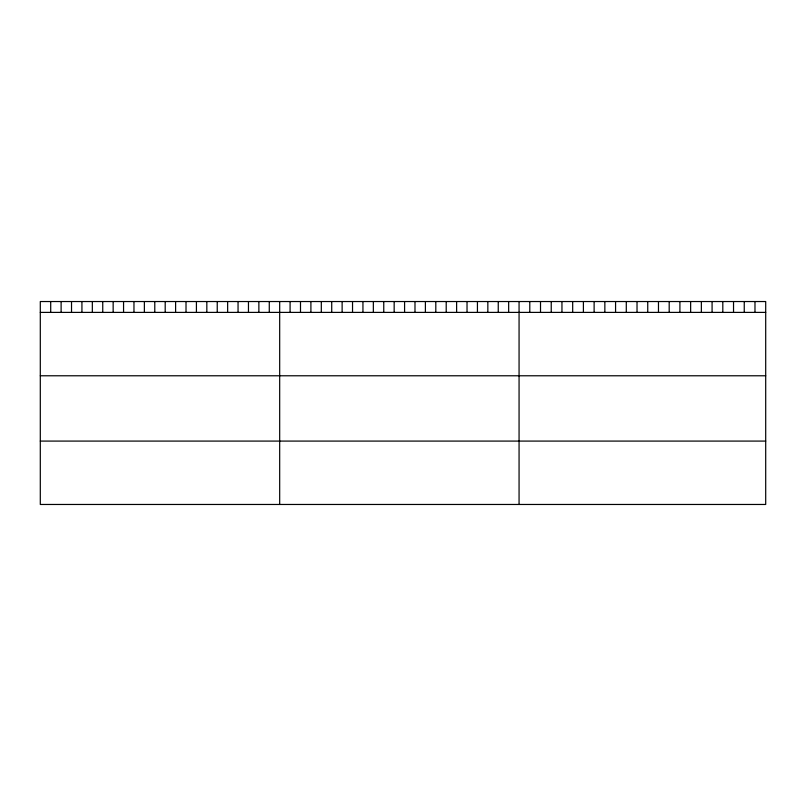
<?xml version="1.0" encoding="UTF-8"?>
<svg xmlns="http://www.w3.org/2000/svg" width="806" height="806" viewBox="0 0 806 806"><rect width="100%" height="100%" fill="white"/><g stroke="black" fill="none" stroke-linecap="round" stroke-linejoin="round"><path stroke-width="1.21" d="M765.7 312.396L765.7 504.465L40.3 504.465L40.3 301.535L765.7 301.535L765.7 312.396L40.3 312.396M40.3 375.777L765.7 375.777M40.3 441.084L765.7 441.084M754.98 301.535L754.98 312.396M744.25 301.535L744.25 312.396M733.531 301.535L733.531 312.396M722.811 301.535L722.811 312.396M712.081 301.535L712.081 312.396M701.361 301.535L701.361 312.396M690.641 301.535L690.641 312.396M679.911 301.535L679.911 312.396M669.192 301.535L669.192 312.396M658.472 301.535L658.472 312.396M647.742 301.535L647.742 312.396M637.022 301.535L637.022 312.396M626.292 301.535L626.292 312.396M615.572 301.535L615.572 312.396M604.853 301.535L604.853 312.396M594.123 301.535L594.123 312.396M583.403 301.535L583.403 312.396M572.683 301.535L572.683 312.396M561.953 301.535L561.953 312.396M551.233 301.535L551.233 312.396M540.514 301.535L540.514 312.396M529.784 301.535L529.784 312.396M519.064 301.535L519.064 504.465M508.657 301.535L508.657 312.396M498.249 301.535L498.249 312.396M487.842 301.535L487.842 312.396M477.434 301.535L477.434 312.396M467.027 301.535L467.027 312.396M456.619 301.535L456.619 312.396M446.212 301.535L446.212 312.396M435.804 301.535L435.804 312.396M425.397 301.535L425.397 312.396M414.989 301.535L414.989 312.396M404.582 301.535L404.582 312.396M394.164 301.535L394.164 312.396M383.757 301.535L383.757 312.396M373.349 301.535L373.349 312.396M362.942 301.535L362.942 312.396M352.534 301.535L352.534 312.396M342.127 301.535L342.127 312.396M331.719 301.535L331.719 312.396M321.312 301.535L321.312 312.396M310.904 301.535L310.904 312.396M300.497 301.535L300.497 312.396M290.089 301.535L290.089 312.396M279.682 301.535L279.682 504.465M269.275 301.535L269.275 312.396M258.867 301.535L258.867 312.396M248.46 301.535L248.46 312.396M238.052 301.535L238.052 312.396M227.645 301.535L227.645 312.396M217.237 301.535L217.237 312.396M206.83 301.535L206.83 312.396M196.422 301.535L196.422 312.396M186.015 301.535L186.015 312.396M175.607 301.535L175.607 312.396M165.2 301.535L165.2 312.396M154.782 301.535L154.782 312.396M144.375 301.535L144.375 312.396M133.967 301.535L133.967 312.396M123.56 301.535L123.56 312.396M113.152 301.535L113.152 312.396M102.745 301.535L102.745 312.396M92.337 301.535L92.337 312.396M81.93 301.535L81.93 312.396M71.522 301.535L71.522 312.396M61.115 301.535L61.115 312.396M50.707 301.535L50.707 312.396"/></g></svg>
